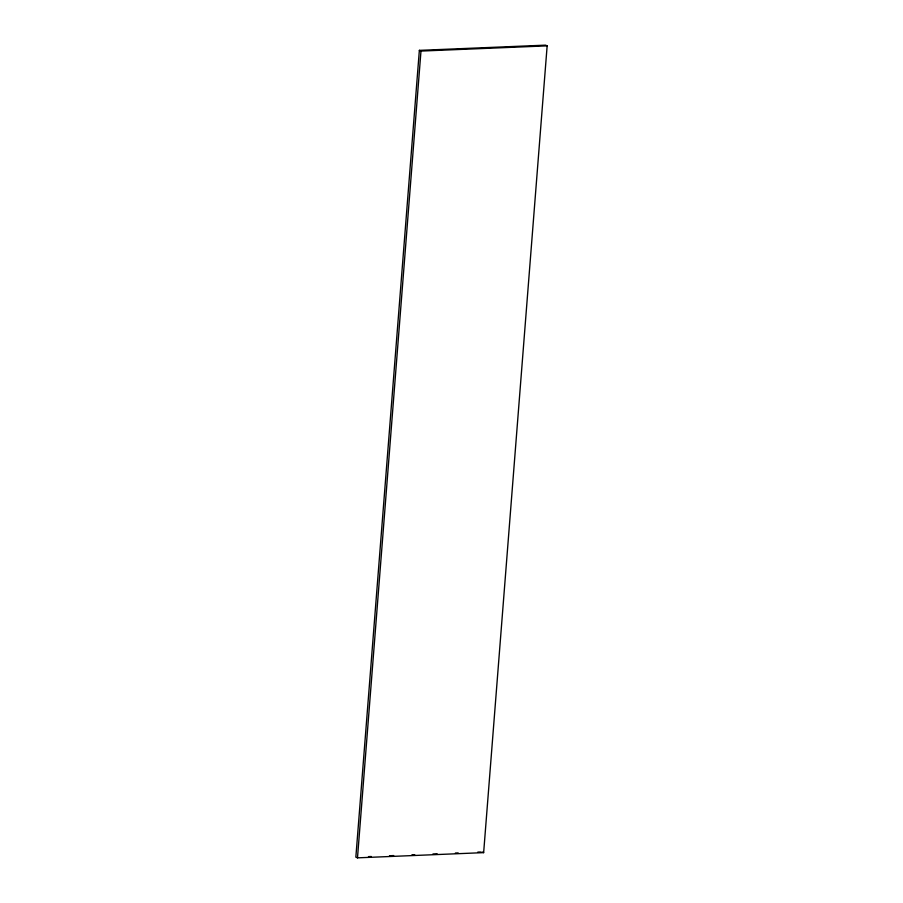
<?xml version="1.0" encoding="UTF-8"?>
<svg xmlns="http://www.w3.org/2000/svg" width="903" height="903" viewBox="0 0 903 903"><rect width="100%" height="100%" fill="white"/><g stroke="black" fill="none" stroke-linecap="round" stroke-linejoin="round"><path stroke-width="1.35" d="M419.353 50.365L355.85 857.139L357.486 857.85L483.647 852.635L547.15 45.861L545.514 45.15L419.353 50.365L420.979 51.076L547.15 45.861M357.486 857.85L420.979 51.076M368.469 856.62L371.28 856.495M389.498 855.751L393.708 855.57M411.926 854.814L414.737 854.701M432.955 853.945L437.165 853.775M455.383 853.019L458.193 852.906M477.822 852.093L480.622 851.98M482.021 851.924L483.647 852.635"/></g></svg>
